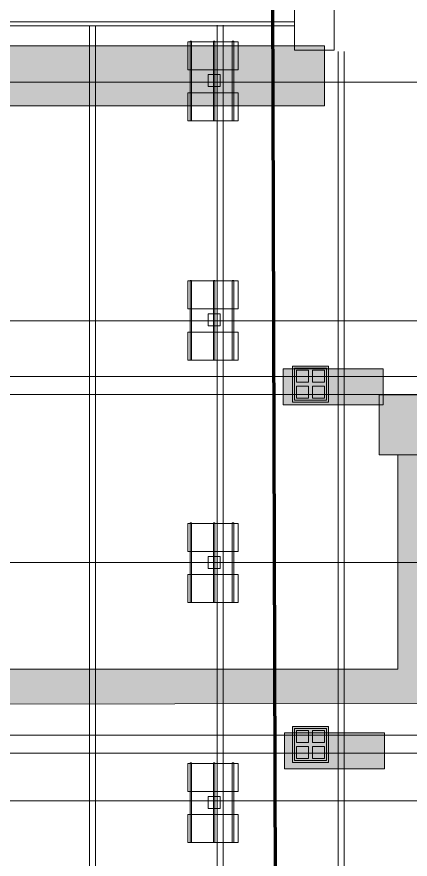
# Model space of a CAD drawing. Header units: inches. Extents: x -10671 to 1761, y -674 to 7170.
# Drawn here: x -7871 to -7479, y 3144 to 3985 of the extents above; entities that cross this region are included whole.
import ezdxf

# ---------------------------------------------------------------- set-up
doc = ezdxf.new("R2010")
doc.units = ezdxf.units.IN
doc.header["$LTSCALE"] = 19.2
doc.header["$MEASUREMENT"] = 0
for name, color, linetype, lineweight, true_color in [('DWG-bldg-utility box', 3, 'Continuous', 18, 0x00ff00), ('Venue-Airwall Closed', 7, 'Continuous', 5, 0x000000), ('Venue-Ceiling-HVAC', 7, 'Continuous', 5, 0xbbbbbb), ('Venue-NO HANG ZONE', 7, 'Continuous', 15, 0xdd0000), ('Venue-Rigging Steel-High', 7, 'Continuous', 5, 0x800000), ('Venue-Rigging Steel-Low', 7, 'Continuous', 5, 0x0000dd)]:
    doc.layers.add(name, color=color, linetype=linetype, lineweight=lineweight, true_color=true_color)
for name, color, linetype, lineweight in [('Venue-Ceiling-Lights', 7, 'Continuous', 5), ('Venue-Ceiling-Lights Circuits', 7, 'Continuous', 5), ('Venue-Floor Pockets', 7, 'Continuous', 5), ('Venue-Walls and Doors', 7, 'Continuous', 5)]:
    doc.layers.add(name, color=color, linetype=linetype, lineweight=lineweight)

# ---------------------------------------------------------------- blocks, each defined once
blk = doc.blocks.new('FLOORBOX')
at = {"layer": 'Venue-Floor Pockets', "linetype": 'Continuous', "lineweight": 0, "true_color": 0xaaaaaa}
blk.add_hatch(color=253, dxfattribs=at).paths.add_polyline_path([(-18, 18), (18, 18), (18, -18), (-18, -18)])
at = {"layer": 'Venue-Floor Pockets', "linetype": 'Continuous', "lineweight": 0, "true_color": 0xbbbbbb}
blk.add_hatch(color=9, dxfattribs=at).paths.add_polyline_path([(-16, 16), (16, 16), (16, -16), (-16, -16)])
at = {"layer": 'Venue-Floor Pockets', "linetype": 'Continuous', "lineweight": 0, "true_color": 0xdddddd}
for points in [[(-14, 14), (-2, 14), (-2, 2), (-14, 2)], [(2, 14), (14, 14), (14, 2), (2, 2)], [(-14, -2), (-2, -2), (-2, -14), (-14, -14)], [(2, -2), (14, -2), (14, -14), (2, -14)]]:
    blk.add_hatch(color=254, dxfattribs=at).paths.add_polyline_path(points)
at = {"layer": 'Venue-Floor Pockets', "color": 7, "linetype": 'Continuous', "lineweight": 5, "flags": 128}
for points in [[(-18, 18), (18, 18), (18, -18), (-18, -18)], [(-16, 16), (16, 16), (16, -16), (-16, -16)], [(-14, 14), (-2, 14), (-2, 2), (-14, 2)], [(2, 14), (14, 14), (14, 2), (2, 2)], [(-14, -2), (-2, -2), (-2, -14), (-14, -14)], [(2, -2), (14, -2), (14, -14), (2, -14)]]:
    blk.add_lwpolyline(points, close=True, dxfattribs=at)
blk = doc.blocks.new('Group-5-1')
at = {"layer": 'Venue-Ceiling-HVAC'}
for points in [[(-7509.78, 3547.59, 360.05), (-7509.78, 3547.59, 390.05), (-7509.78, 3607.59, 390.05), (-7509.78, 3607.59, 360.05)], [(-7509.78, 3607.59, 360.05), (-7509.78, 3607.59, 390.05), (-7449.78, 3607.59, 390.05), (-7449.78, 3607.59, 360.05)], [(-7509.78, 3547.59, 360.05), (-7509.78, 3607.59, 360.05), (-7449.78, 3607.59, 360.05), (-7449.78, 3547.59, 360.05)], [(-7509.78, 3547.59, 390.05), (-7509.78, 3607.59, 390.05), (-7449.78, 3607.59, 390.05), (-7449.78, 3547.59, 390.05)], [(-7449.78, 3607.59, 360.05), (-7449.78, 3607.59, 390.05), (-7449.78, 3547.59, 390.05), (-7449.78, 3547.59, 360.05)], [(-7449.78, 3547.59, 360.05), (-7449.78, 3547.59, 390.05), (-7509.78, 3547.59, 390.05), (-7509.78, 3547.59, 360.05)]]:
    blk.add_3dface(points, dxfattribs=at)
blk = doc.blocks.new('Group-10-1')
at = {"layer": 'Venue-Ceiling-HVAC'}
blk.add_blockref('Group-5-1', (0, 0), dxfattribs=at)
blk = doc.blocks.new('Group-641-1')
at = {"layer": 'Venue-Ceiling-Lights', "color": 7, "linetype": 'Continuous', "lineweight": 5}
for points in [[(-7700.57, 3881.17, 355.98), (-7700.57, 3881.17, 359.98), (-7700.57, 3909.17, 359.98), (-7700.57, 3909.17, 355.98)], [(-7700.57, 3909.17, 355.98), (-7700.57, 3909.17, 359.98), (-7650.57, 3909.17, 359.98), (-7650.57, 3909.17, 355.98)], [(-7650.57, 3909.17, 359.98), (-7700.57, 3909.17, 359.98), (-7700.57, 3881.17, 359.98), (-7650.57, 3881.17, 359.98)], [(-7650.57, 3881.17, 355.98), (-7700.57, 3881.17, 355.98), (-7700.57, 3909.17, 355.98), (-7650.57, 3909.17, 355.98)], [(-7650.57, 3909.17, 355.98), (-7650.57, 3909.17, 359.98), (-7650.57, 3881.17, 359.98), (-7650.57, 3881.17, 355.98)], [(-7650.57, 3881.17, 355.98), (-7650.57, 3881.17, 359.98), (-7700.57, 3881.17, 359.98), (-7700.57, 3881.17, 355.98)]]:
    blk.add_3dface(points, dxfattribs=at)
blk = doc.blocks.new('Group-642-1')
at = {"layer": 'Venue-Ceiling-Lights', "color": 7, "linetype": 'Continuous', "lineweight": 5}
for points in [[(-7656.42, 3881.17, 360.05), (-7656.42, 3881.17, 361.05), (-7656.42, 3960.76, 361.05), (-7656.42, 3960.76, 360.05)], [(-7656.42, 3960.76, 360.05), (-7656.42, 3960.76, 361.05), (-7654.92, 3960.76, 361.05), (-7654.92, 3960.76, 360.05)], [(-7654.92, 3960.76, 361.05), (-7656.42, 3960.76, 361.05), (-7656.42, 3881.17, 361.05), (-7654.92, 3881.17, 361.05)], [(-7654.92, 3881.17, 360.05), (-7656.42, 3881.17, 360.05), (-7656.42, 3960.76, 360.05), (-7654.92, 3960.76, 360.05)], [(-7654.92, 3960.76, 360.05), (-7654.92, 3960.76, 361.05), (-7654.92, 3881.17, 361.05), (-7654.92, 3881.17, 360.05)], [(-7654.92, 3881.17, 360.05), (-7654.92, 3881.17, 361.05), (-7656.42, 3881.17, 361.05), (-7656.42, 3881.17, 360.05)]]:
    blk.add_3dface(points, dxfattribs=at)
blk = doc.blocks.new('Group-643-1')
at = {"layer": 'Venue-Ceiling-Lights', "color": 7, "linetype": 'Continuous', "lineweight": 5}
for points in [[(-7675.24, 3881.17, 360.05), (-7675.24, 3881.17, 361.05), (-7675.24, 3960.76, 361.05), (-7675.24, 3960.76, 360.05)], [(-7675.24, 3960.76, 360.05), (-7675.24, 3960.76, 361.05), (-7673.74, 3960.76, 361.05), (-7673.74, 3960.76, 360.05)], [(-7673.74, 3960.76, 361.05), (-7675.24, 3960.76, 361.05), (-7675.24, 3881.17, 361.05), (-7673.74, 3881.17, 361.05)], [(-7673.74, 3881.17, 360.05), (-7675.24, 3881.17, 360.05), (-7675.24, 3960.76, 360.05), (-7673.74, 3960.76, 360.05)], [(-7673.74, 3960.76, 360.05), (-7673.74, 3960.76, 361.05), (-7673.74, 3881.17, 361.05), (-7673.74, 3881.17, 360.05)], [(-7673.74, 3881.17, 360.05), (-7673.74, 3881.17, 361.05), (-7675.24, 3881.17, 361.05), (-7675.24, 3881.17, 360.05)]]:
    blk.add_3dface(points, dxfattribs=at)
blk = doc.blocks.new('Group-644-1')
at = {"layer": 'Venue-Ceiling-Lights', "color": 7, "linetype": 'Continuous', "lineweight": 5}
for points in [[(-7698.52, 3881.17, 360.05), (-7698.52, 3881.17, 361.05), (-7698.52, 3960.76, 361.05), (-7698.52, 3960.76, 360.05)], [(-7698.52, 3960.76, 360.05), (-7698.52, 3960.76, 361.05), (-7697.02, 3960.76, 361.05), (-7697.02, 3960.76, 360.05)], [(-7697.02, 3960.76, 361.05), (-7698.52, 3960.76, 361.05), (-7698.52, 3881.17, 361.05), (-7697.02, 3881.17, 361.05)], [(-7697.02, 3881.17, 360.05), (-7698.52, 3881.17, 360.05), (-7698.52, 3960.76, 360.05), (-7697.02, 3960.76, 360.05)], [(-7697.02, 3960.76, 360.05), (-7697.02, 3960.76, 361.05), (-7697.02, 3881.17, 361.05), (-7697.02, 3881.17, 360.05)], [(-7697.02, 3881.17, 360.05), (-7697.02, 3881.17, 361.05), (-7698.52, 3881.17, 361.05), (-7698.52, 3881.17, 360.05)]]:
    blk.add_3dface(points, dxfattribs=at)
blk = doc.blocks.new('Group-645-1')
at = {"layer": 'Venue-Ceiling-Lights', "color": 7, "linetype": 'Continuous', "lineweight": 5}
for points in [[(-7700.57, 3932.32, 355.98), (-7700.57, 3932.32, 359.98), (-7700.57, 3960.32, 359.98), (-7700.57, 3960.32, 355.98)], [(-7700.57, 3960.32, 355.98), (-7700.57, 3960.32, 359.98), (-7650.57, 3960.32, 359.98), (-7650.57, 3960.32, 355.98)], [(-7650.57, 3960.32, 359.98), (-7700.57, 3960.32, 359.98), (-7700.57, 3932.32, 359.98), (-7650.57, 3932.32, 359.98)], [(-7650.57, 3932.32, 355.98), (-7700.57, 3932.32, 355.98), (-7700.57, 3960.32, 355.98), (-7650.57, 3960.32, 355.98)], [(-7650.57, 3960.32, 355.98), (-7650.57, 3960.32, 359.98), (-7650.57, 3932.32, 359.98), (-7650.57, 3932.32, 355.98)], [(-7650.57, 3932.32, 355.98), (-7650.57, 3932.32, 359.98), (-7700.57, 3932.32, 359.98), (-7700.57, 3932.32, 355.98)]]:
    blk.add_3dface(points, dxfattribs=at)
blk = doc.blocks.new('Group-646-1')
at = {"layer": 'Venue-Ceiling-Lights', "color": 7, "linetype": 'Continuous', "lineweight": 5}
for points in [[(-7680.53, 3927.4, 350), (-7680.53, 3927.4, 356), (-7668.53, 3927.4, 356), (-7668.53, 3927.4, 350)], [(-7680.53, 3915.4, 350), (-7680.53, 3915.4, 356), (-7680.53, 3927.4, 356), (-7680.53, 3927.4, 350)], [(-7668.53, 3927.4, 356), (-7680.53, 3927.4, 356), (-7680.53, 3915.4, 356), (-7668.53, 3915.4, 356)], [(-7668.53, 3915.4, 350), (-7680.53, 3915.4, 350), (-7680.53, 3927.4, 350), (-7668.53, 3927.4, 350)], [(-7668.53, 3927.4, 350), (-7668.53, 3927.4, 356), (-7668.53, 3915.4, 356), (-7668.53, 3915.4, 350)], [(-7668.53, 3915.4, 350), (-7668.53, 3915.4, 356), (-7680.53, 3915.4, 356), (-7680.53, 3915.4, 350)]]:
    blk.add_3dface(points, dxfattribs=at)
blk = doc.blocks.new('Group-647-1')
at = {"layer": 'Venue-Ceiling-Lights', "color": 7}
for name in ['Group-645-1', 'Group-644-1', 'Group-643-1', 'Group-642-1', 'Group-641-1']:
    blk.add_blockref(name, (0, 0), dxfattribs=at)
at = {"layer": 'Venue-Ceiling-Lights', "color": 1, "true_color": 0xff0000}
blk.add_blockref('Group-646-1', (0, 0), dxfattribs=at)
blk = doc.blocks.new('Group-648-1')
at = {"layer": 'Venue-Ceiling-Lights', "color": 7, "linetype": 'Continuous', "lineweight": 5}
for points in [[(-7700.57, 3642.18, 355.98), (-7700.57, 3642.18, 359.98), (-7700.57, 3670.18, 359.98), (-7700.57, 3670.18, 355.98)], [(-7700.57, 3670.18, 355.98), (-7700.57, 3670.18, 359.98), (-7650.57, 3670.18, 359.98), (-7650.57, 3670.18, 355.98)], [(-7650.57, 3670.18, 359.98), (-7700.57, 3670.18, 359.98), (-7700.57, 3642.18, 359.98), (-7650.57, 3642.18, 359.98)], [(-7650.57, 3642.18, 355.98), (-7700.57, 3642.18, 355.98), (-7700.57, 3670.18, 355.98), (-7650.57, 3670.18, 355.98)], [(-7650.57, 3670.18, 355.98), (-7650.57, 3670.18, 359.98), (-7650.57, 3642.18, 359.98), (-7650.57, 3642.18, 355.98)], [(-7650.57, 3642.18, 355.98), (-7650.57, 3642.18, 359.98), (-7700.57, 3642.18, 359.98), (-7700.57, 3642.18, 355.98)]]:
    blk.add_3dface(points, dxfattribs=at)
blk = doc.blocks.new('Group-649-1')
at = {"layer": 'Venue-Ceiling-Lights', "color": 7, "linetype": 'Continuous', "lineweight": 5}
for points in [[(-7656.42, 3642.18, 360.05), (-7656.42, 3642.18, 361.05), (-7656.42, 3721.77, 361.05), (-7656.42, 3721.77, 360.05)], [(-7656.42, 3721.77, 360.05), (-7656.42, 3721.77, 361.05), (-7654.92, 3721.77, 361.05), (-7654.92, 3721.77, 360.05)], [(-7654.92, 3721.77, 361.05), (-7656.42, 3721.77, 361.05), (-7656.42, 3642.18, 361.05), (-7654.92, 3642.18, 361.05)], [(-7654.92, 3642.18, 360.05), (-7656.42, 3642.18, 360.05), (-7656.42, 3721.77, 360.05), (-7654.92, 3721.77, 360.05)], [(-7654.92, 3721.77, 360.05), (-7654.92, 3721.77, 361.05), (-7654.92, 3642.18, 361.05), (-7654.92, 3642.18, 360.05)], [(-7654.92, 3642.18, 360.05), (-7654.92, 3642.18, 361.05), (-7656.42, 3642.18, 361.05), (-7656.42, 3642.18, 360.05)]]:
    blk.add_3dface(points, dxfattribs=at)
blk = doc.blocks.new('Group-650-1')
at = {"layer": 'Venue-Ceiling-Lights', "color": 7, "linetype": 'Continuous', "lineweight": 5}
for points in [[(-7675.24, 3642.18, 360.05), (-7675.24, 3642.18, 361.05), (-7675.24, 3721.77, 361.05), (-7675.24, 3721.77, 360.05)], [(-7675.24, 3721.77, 360.05), (-7675.24, 3721.77, 361.05), (-7673.74, 3721.77, 361.05), (-7673.74, 3721.77, 360.05)], [(-7673.74, 3721.77, 361.05), (-7675.24, 3721.77, 361.05), (-7675.24, 3642.18, 361.05), (-7673.74, 3642.18, 361.05)], [(-7673.74, 3642.18, 360.05), (-7675.24, 3642.18, 360.05), (-7675.24, 3721.77, 360.05), (-7673.74, 3721.77, 360.05)], [(-7673.74, 3721.77, 360.05), (-7673.74, 3721.77, 361.05), (-7673.74, 3642.18, 361.05), (-7673.74, 3642.18, 360.05)], [(-7673.74, 3642.18, 360.05), (-7673.74, 3642.18, 361.05), (-7675.24, 3642.18, 361.05), (-7675.24, 3642.18, 360.05)]]:
    blk.add_3dface(points, dxfattribs=at)
blk = doc.blocks.new('Group-651-1')
at = {"layer": 'Venue-Ceiling-Lights', "color": 7, "linetype": 'Continuous', "lineweight": 5}
for points in [[(-7698.52, 3642.18, 360.05), (-7698.52, 3642.18, 361.05), (-7698.52, 3721.77, 361.05), (-7698.52, 3721.77, 360.05)], [(-7698.52, 3721.77, 360.05), (-7698.52, 3721.77, 361.05), (-7697.02, 3721.77, 361.05), (-7697.02, 3721.77, 360.05)], [(-7697.02, 3721.77, 361.05), (-7698.52, 3721.77, 361.05), (-7698.52, 3642.18, 361.05), (-7697.02, 3642.18, 361.05)], [(-7697.02, 3642.18, 360.05), (-7698.52, 3642.18, 360.05), (-7698.52, 3721.77, 360.05), (-7697.02, 3721.77, 360.05)], [(-7697.02, 3721.77, 360.05), (-7697.02, 3721.77, 361.05), (-7697.02, 3642.18, 361.05), (-7697.02, 3642.18, 360.05)], [(-7697.02, 3642.18, 360.05), (-7697.02, 3642.18, 361.05), (-7698.52, 3642.18, 361.05), (-7698.52, 3642.18, 360.05)]]:
    blk.add_3dface(points, dxfattribs=at)
blk = doc.blocks.new('Group-652-1')
at = {"layer": 'Venue-Ceiling-Lights', "color": 7, "linetype": 'Continuous', "lineweight": 5}
for points in [[(-7700.57, 3693.33, 355.98), (-7700.57, 3693.33, 359.98), (-7700.57, 3721.33, 359.98), (-7700.57, 3721.33, 355.98)], [(-7700.57, 3721.33, 355.98), (-7700.57, 3721.33, 359.98), (-7650.57, 3721.33, 359.98), (-7650.57, 3721.33, 355.98)], [(-7650.57, 3721.33, 359.98), (-7700.57, 3721.33, 359.98), (-7700.57, 3693.33, 359.98), (-7650.57, 3693.33, 359.98)], [(-7650.57, 3693.33, 355.98), (-7700.57, 3693.33, 355.98), (-7700.57, 3721.33, 355.98), (-7650.57, 3721.33, 355.98)], [(-7650.57, 3721.33, 355.98), (-7650.57, 3721.33, 359.98), (-7650.57, 3693.33, 359.98), (-7650.57, 3693.33, 355.98)], [(-7650.57, 3693.33, 355.98), (-7650.57, 3693.33, 359.98), (-7700.57, 3693.33, 359.98), (-7700.57, 3693.33, 355.98)]]:
    blk.add_3dface(points, dxfattribs=at)
blk = doc.blocks.new('Group-653-1')
at = {"layer": 'Venue-Ceiling-Lights', "color": 7, "linetype": 'Continuous', "lineweight": 5}
for points in [[(-7680.53, 3688.41, 350), (-7680.53, 3688.41, 356), (-7668.53, 3688.41, 356), (-7668.53, 3688.41, 350)], [(-7680.53, 3676.41, 350), (-7680.53, 3676.41, 356), (-7680.53, 3688.41, 356), (-7680.53, 3688.41, 350)], [(-7668.53, 3688.41, 356), (-7680.53, 3688.41, 356), (-7680.53, 3676.41, 356), (-7668.53, 3676.41, 356)], [(-7668.53, 3676.41, 350), (-7680.53, 3676.41, 350), (-7680.53, 3688.41, 350), (-7668.53, 3688.41, 350)], [(-7668.53, 3688.41, 350), (-7668.53, 3688.41, 356), (-7668.53, 3676.41, 356), (-7668.53, 3676.41, 350)], [(-7668.53, 3676.41, 350), (-7668.53, 3676.41, 356), (-7680.53, 3676.41, 356), (-7680.53, 3676.41, 350)]]:
    blk.add_3dface(points, dxfattribs=at)
blk = doc.blocks.new('Group-654-1')
at = {"layer": 'Venue-Ceiling-Lights', "color": 7}
for name in ['Group-652-1', 'Group-651-1', 'Group-650-1', 'Group-649-1', 'Group-648-1']:
    blk.add_blockref(name, (0, 0), dxfattribs=at)
at = {"layer": 'Venue-Ceiling-Lights', "color": 1, "true_color": 0xff0000}
blk.add_blockref('Group-653-1', (0, 0), dxfattribs=at)
blk = doc.blocks.new('Group-655-1')
at = {"layer": 'Venue-Ceiling-Lights', "color": 7, "linetype": 'Continuous', "lineweight": 5}
for points in [[(-7700.57, 3399.93, 355.98), (-7700.57, 3399.93, 359.98), (-7700.57, 3427.93, 359.98), (-7700.57, 3427.93, 355.98)], [(-7700.57, 3427.93, 355.98), (-7700.57, 3427.93, 359.98), (-7650.57, 3427.93, 359.98), (-7650.57, 3427.93, 355.98)], [(-7650.57, 3427.93, 359.98), (-7700.57, 3427.93, 359.98), (-7700.57, 3399.93, 359.98), (-7650.57, 3399.93, 359.98)], [(-7650.57, 3399.93, 355.98), (-7700.57, 3399.93, 355.98), (-7700.57, 3427.93, 355.98), (-7650.57, 3427.93, 355.98)], [(-7650.57, 3427.93, 355.98), (-7650.57, 3427.93, 359.98), (-7650.57, 3399.93, 359.98), (-7650.57, 3399.93, 355.98)], [(-7650.57, 3399.93, 355.98), (-7650.57, 3399.93, 359.98), (-7700.57, 3399.93, 359.98), (-7700.57, 3399.93, 355.98)]]:
    blk.add_3dface(points, dxfattribs=at)
blk = doc.blocks.new('Group-656-1')
at = {"layer": 'Venue-Ceiling-Lights', "color": 7, "linetype": 'Continuous', "lineweight": 5}
for points in [[(-7656.42, 3399.93, 360.05), (-7656.42, 3399.93, 361.05), (-7656.42, 3479.51, 361.05), (-7656.42, 3479.51, 360.05)], [(-7656.42, 3479.51, 360.05), (-7656.42, 3479.51, 361.05), (-7654.92, 3479.51, 361.05), (-7654.92, 3479.51, 360.05)], [(-7654.92, 3479.51, 361.05), (-7656.42, 3479.51, 361.05), (-7656.42, 3399.93, 361.05), (-7654.92, 3399.93, 361.05)], [(-7654.92, 3399.93, 360.05), (-7656.42, 3399.93, 360.05), (-7656.42, 3479.51, 360.05), (-7654.92, 3479.51, 360.05)], [(-7654.92, 3479.51, 360.05), (-7654.92, 3479.51, 361.05), (-7654.92, 3399.93, 361.05), (-7654.92, 3399.93, 360.05)], [(-7654.92, 3399.93, 360.05), (-7654.92, 3399.93, 361.05), (-7656.42, 3399.93, 361.05), (-7656.42, 3399.93, 360.05)]]:
    blk.add_3dface(points, dxfattribs=at)
blk = doc.blocks.new('Group-657-1')
at = {"layer": 'Venue-Ceiling-Lights', "color": 7, "linetype": 'Continuous', "lineweight": 5}
for points in [[(-7675.24, 3399.93, 360.05), (-7675.24, 3399.93, 361.05), (-7675.24, 3479.51, 361.05), (-7675.24, 3479.51, 360.05)], [(-7675.24, 3479.51, 360.05), (-7675.24, 3479.51, 361.05), (-7673.74, 3479.51, 361.05), (-7673.74, 3479.51, 360.05)], [(-7673.74, 3479.51, 361.05), (-7675.24, 3479.51, 361.05), (-7675.24, 3399.93, 361.05), (-7673.74, 3399.93, 361.05)], [(-7673.74, 3399.93, 360.05), (-7675.24, 3399.93, 360.05), (-7675.24, 3479.51, 360.05), (-7673.74, 3479.51, 360.05)], [(-7673.74, 3479.51, 360.05), (-7673.74, 3479.51, 361.05), (-7673.74, 3399.93, 361.05), (-7673.74, 3399.93, 360.05)], [(-7673.74, 3399.93, 360.05), (-7673.74, 3399.93, 361.05), (-7675.24, 3399.93, 361.05), (-7675.24, 3399.93, 360.05)]]:
    blk.add_3dface(points, dxfattribs=at)
blk = doc.blocks.new('Group-658-1')
at = {"layer": 'Venue-Ceiling-Lights', "color": 7, "linetype": 'Continuous', "lineweight": 5}
for points in [[(-7698.52, 3399.93, 360.05), (-7698.52, 3399.93, 361.05), (-7698.52, 3479.51, 361.05), (-7698.52, 3479.51, 360.05)], [(-7698.52, 3479.51, 360.05), (-7698.52, 3479.51, 361.05), (-7697.02, 3479.51, 361.05), (-7697.02, 3479.51, 360.05)], [(-7697.02, 3479.51, 361.05), (-7698.52, 3479.51, 361.05), (-7698.52, 3399.93, 361.05), (-7697.02, 3399.93, 361.05)], [(-7697.02, 3399.93, 360.05), (-7698.52, 3399.93, 360.05), (-7698.52, 3479.51, 360.05), (-7697.02, 3479.51, 360.05)], [(-7697.02, 3479.51, 360.05), (-7697.02, 3479.51, 361.05), (-7697.02, 3399.93, 361.05), (-7697.02, 3399.93, 360.05)], [(-7697.02, 3399.93, 360.05), (-7697.02, 3399.93, 361.05), (-7698.52, 3399.93, 361.05), (-7698.52, 3399.93, 360.05)]]:
    blk.add_3dface(points, dxfattribs=at)
blk = doc.blocks.new('Group-659-1')
at = {"layer": 'Venue-Ceiling-Lights', "color": 7, "linetype": 'Continuous', "lineweight": 5}
for points in [[(-7700.57, 3451.08, 355.98), (-7700.57, 3451.08, 359.98), (-7700.57, 3479.08, 359.98), (-7700.57, 3479.08, 355.98)], [(-7700.57, 3479.08, 355.98), (-7700.57, 3479.08, 359.98), (-7650.57, 3479.08, 359.98), (-7650.57, 3479.08, 355.98)], [(-7650.57, 3479.08, 359.98), (-7700.57, 3479.08, 359.98), (-7700.57, 3451.08, 359.98), (-7650.57, 3451.08, 359.98)], [(-7650.57, 3451.08, 355.98), (-7700.57, 3451.08, 355.98), (-7700.57, 3479.08, 355.98), (-7650.57, 3479.08, 355.98)], [(-7650.57, 3479.08, 355.98), (-7650.57, 3479.08, 359.98), (-7650.57, 3451.08, 359.98), (-7650.57, 3451.08, 355.98)], [(-7650.57, 3451.08, 355.98), (-7650.57, 3451.08, 359.98), (-7700.57, 3451.08, 359.98), (-7700.57, 3451.08, 355.98)]]:
    blk.add_3dface(points, dxfattribs=at)
blk = doc.blocks.new('Group-660-1')
at = {"layer": 'Venue-Ceiling-Lights', "color": 7, "linetype": 'Continuous', "lineweight": 5}
for points in [[(-7680.53, 3446.16, 350), (-7680.53, 3446.16, 356), (-7668.53, 3446.16, 356), (-7668.53, 3446.16, 350)], [(-7680.53, 3434.16, 350), (-7680.53, 3434.16, 356), (-7680.53, 3446.16, 356), (-7680.53, 3446.16, 350)], [(-7668.53, 3446.16, 356), (-7680.53, 3446.16, 356), (-7680.53, 3434.16, 356), (-7668.53, 3434.16, 356)], [(-7668.53, 3434.16, 350), (-7680.53, 3434.16, 350), (-7680.53, 3446.16, 350), (-7668.53, 3446.16, 350)], [(-7668.53, 3446.16, 350), (-7668.53, 3446.16, 356), (-7668.53, 3434.16, 356), (-7668.53, 3434.16, 350)], [(-7668.53, 3434.16, 350), (-7668.53, 3434.16, 356), (-7680.53, 3434.16, 356), (-7680.53, 3434.16, 350)]]:
    blk.add_3dface(points, dxfattribs=at)
blk = doc.blocks.new('Group-661-1')
at = {"layer": 'Venue-Ceiling-Lights', "color": 7}
for name in ['Group-659-1', 'Group-658-1', 'Group-657-1', 'Group-656-1', 'Group-655-1']:
    blk.add_blockref(name, (0, 0), dxfattribs=at)
at = {"layer": 'Venue-Ceiling-Lights', "color": 1, "true_color": 0xff0000}
blk.add_blockref('Group-660-1', (0, 0), dxfattribs=at)
blk = doc.blocks.new('Group-662-1')
at = {"layer": 'Venue-Ceiling-Lights', "color": 7, "linetype": 'Continuous', "lineweight": 5}
for points in [[(-7700.57, 3160.18, 355.98), (-7700.57, 3160.18, 359.98), (-7700.57, 3188.18, 359.98), (-7700.57, 3188.18, 355.98)], [(-7700.57, 3188.18, 355.98), (-7700.57, 3188.18, 359.98), (-7650.57, 3188.18, 359.98), (-7650.57, 3188.18, 355.98)], [(-7650.57, 3188.18, 359.98), (-7700.57, 3188.18, 359.98), (-7700.57, 3160.18, 359.98), (-7650.57, 3160.18, 359.98)], [(-7650.57, 3160.18, 355.98), (-7700.57, 3160.18, 355.98), (-7700.57, 3188.18, 355.98), (-7650.57, 3188.18, 355.98)], [(-7650.57, 3188.18, 355.98), (-7650.57, 3188.18, 359.98), (-7650.57, 3160.18, 359.98), (-7650.57, 3160.18, 355.98)], [(-7650.57, 3160.18, 355.98), (-7650.57, 3160.18, 359.98), (-7700.57, 3160.18, 359.98), (-7700.57, 3160.18, 355.98)]]:
    blk.add_3dface(points, dxfattribs=at)
blk = doc.blocks.new('Group-663-1')
at = {"layer": 'Venue-Ceiling-Lights', "color": 7, "linetype": 'Continuous', "lineweight": 5}
for points in [[(-7656.42, 3160.18, 360.05), (-7656.42, 3160.18, 361.05), (-7656.42, 3239.77, 361.05), (-7656.42, 3239.77, 360.05)], [(-7656.42, 3239.77, 360.05), (-7656.42, 3239.77, 361.05), (-7654.92, 3239.77, 361.05), (-7654.92, 3239.77, 360.05)], [(-7654.92, 3239.77, 361.05), (-7656.42, 3239.77, 361.05), (-7656.42, 3160.18, 361.05), (-7654.92, 3160.18, 361.05)], [(-7654.92, 3160.18, 360.05), (-7656.42, 3160.18, 360.05), (-7656.42, 3239.77, 360.05), (-7654.92, 3239.77, 360.05)], [(-7654.92, 3239.77, 360.05), (-7654.92, 3239.77, 361.05), (-7654.92, 3160.18, 361.05), (-7654.92, 3160.18, 360.05)], [(-7654.92, 3160.18, 360.05), (-7654.92, 3160.18, 361.05), (-7656.42, 3160.18, 361.05), (-7656.42, 3160.18, 360.05)]]:
    blk.add_3dface(points, dxfattribs=at)
blk = doc.blocks.new('Group-664-1')
at = {"layer": 'Venue-Ceiling-Lights', "color": 7, "linetype": 'Continuous', "lineweight": 5}
for points in [[(-7675.24, 3160.18, 360.05), (-7675.24, 3160.18, 361.05), (-7675.24, 3239.77, 361.05), (-7675.24, 3239.77, 360.05)], [(-7675.24, 3239.77, 360.05), (-7675.24, 3239.77, 361.05), (-7673.74, 3239.77, 361.05), (-7673.74, 3239.77, 360.05)], [(-7673.74, 3239.77, 361.05), (-7675.24, 3239.77, 361.05), (-7675.24, 3160.18, 361.05), (-7673.74, 3160.18, 361.05)], [(-7673.74, 3160.18, 360.05), (-7675.24, 3160.18, 360.05), (-7675.24, 3239.77, 360.05), (-7673.74, 3239.77, 360.05)], [(-7673.74, 3239.77, 360.05), (-7673.74, 3239.77, 361.05), (-7673.74, 3160.18, 361.05), (-7673.74, 3160.18, 360.05)], [(-7673.74, 3160.18, 360.05), (-7673.74, 3160.18, 361.05), (-7675.24, 3160.18, 361.05), (-7675.24, 3160.18, 360.05)]]:
    blk.add_3dface(points, dxfattribs=at)
blk = doc.blocks.new('Group-665-1')
at = {"layer": 'Venue-Ceiling-Lights', "color": 7, "linetype": 'Continuous', "lineweight": 5}
for points in [[(-7698.52, 3160.18, 360.05), (-7698.52, 3160.18, 361.05), (-7698.52, 3239.77, 361.05), (-7698.52, 3239.77, 360.05)], [(-7698.52, 3239.77, 360.05), (-7698.52, 3239.77, 361.05), (-7697.02, 3239.77, 361.05), (-7697.02, 3239.77, 360.05)], [(-7697.02, 3239.77, 361.05), (-7698.52, 3239.77, 361.05), (-7698.52, 3160.18, 361.05), (-7697.02, 3160.18, 361.05)], [(-7697.02, 3160.18, 360.05), (-7698.52, 3160.18, 360.05), (-7698.52, 3239.77, 360.05), (-7697.02, 3239.77, 360.05)], [(-7697.02, 3239.77, 360.05), (-7697.02, 3239.77, 361.05), (-7697.02, 3160.18, 361.05), (-7697.02, 3160.18, 360.05)], [(-7697.02, 3160.18, 360.05), (-7697.02, 3160.18, 361.05), (-7698.52, 3160.18, 361.05), (-7698.52, 3160.18, 360.05)]]:
    blk.add_3dface(points, dxfattribs=at)
blk = doc.blocks.new('Group-666-1')
at = {"layer": 'Venue-Ceiling-Lights', "color": 7, "linetype": 'Continuous', "lineweight": 5}
for points in [[(-7700.57, 3211.33, 355.98), (-7700.57, 3211.33, 359.98), (-7700.57, 3239.33, 359.98), (-7700.57, 3239.33, 355.98)], [(-7700.57, 3239.33, 355.98), (-7700.57, 3239.33, 359.98), (-7650.57, 3239.33, 359.98), (-7650.57, 3239.33, 355.98)], [(-7650.57, 3239.33, 359.98), (-7700.57, 3239.33, 359.98), (-7700.57, 3211.33, 359.98), (-7650.57, 3211.33, 359.98)], [(-7650.57, 3211.33, 355.98), (-7700.57, 3211.33, 355.98), (-7700.57, 3239.33, 355.98), (-7650.57, 3239.33, 355.98)], [(-7650.57, 3239.33, 355.98), (-7650.57, 3239.33, 359.98), (-7650.57, 3211.33, 359.98), (-7650.57, 3211.33, 355.98)], [(-7650.57, 3211.33, 355.98), (-7650.57, 3211.33, 359.98), (-7700.57, 3211.33, 359.98), (-7700.57, 3211.33, 355.98)]]:
    blk.add_3dface(points, dxfattribs=at)
blk = doc.blocks.new('Group-667-1')
at = {"layer": 'Venue-Ceiling-Lights', "color": 7, "linetype": 'Continuous', "lineweight": 5}
for points in [[(-7680.53, 3206.41, 350), (-7680.53, 3206.41, 356), (-7668.53, 3206.41, 356), (-7668.53, 3206.41, 350)], [(-7680.53, 3194.41, 350), (-7680.53, 3194.41, 356), (-7680.53, 3206.41, 356), (-7680.53, 3206.41, 350)], [(-7668.53, 3206.41, 356), (-7680.53, 3206.41, 356), (-7680.53, 3194.41, 356), (-7668.53, 3194.41, 356)], [(-7668.53, 3194.41, 350), (-7680.53, 3194.41, 350), (-7680.53, 3206.41, 350), (-7668.53, 3206.41, 350)], [(-7668.53, 3206.41, 350), (-7668.53, 3206.41, 356), (-7668.53, 3194.41, 356), (-7668.53, 3194.41, 350)], [(-7668.53, 3194.41, 350), (-7668.53, 3194.41, 356), (-7680.53, 3194.41, 356), (-7680.53, 3194.41, 350)]]:
    blk.add_3dface(points, dxfattribs=at)
blk = doc.blocks.new('Group-668-1')
at = {"layer": 'Venue-Ceiling-Lights', "color": 7}
for name in ['Group-665-1', 'Group-664-1', 'Group-663-1', 'Group-666-1', 'Group-662-1']:
    blk.add_blockref(name, (0, 0), dxfattribs=at)
at = {"layer": 'Venue-Ceiling-Lights', "color": 1, "true_color": 0xff0000}
blk.add_blockref('Group-667-1', (0, 0), dxfattribs=at)

msp = doc.modelspace()

# ---------------------------------------------------------------- hatches: boundary and pattern name
at = {"layer": 'Venue-Ceiling-HVAC', "linetype": 'Continuous', "lineweight": 0, "true_color": 0xbbbbbb}
msp.add_hatch(color=9, dxfattribs=at).paths.add_polyline_path([(-9130.05, 3298.51), (-9130.45, 3549.75), (-9148.2, 3549.75), (-9148.2, 3607.52), (-9087.49, 3607.52), (-9087.49, 3549.75), (-9106.04, 3549.75), (-9106.04, 3331.57), (-8597.21, 3331.57), (-8597.21, 3546.64), (-8614, 3546.64), (-8614, 3609.77), (-8553.96, 3609.77), (-8553.96, 3546.54), (-8573.27, 3546.54), (-8573.27, 3333.55), (-8043.26, 3333.55), (-8043.26, 3547.23), (-8062.45, 3547.23), (-8062.45, 3607.05), (-8002.49, 3607.02), (-8002.49, 3547.09), (-8020.51, 3547.09), (-8020.51, 3333.54), (-7490.93, 3333.54), (-7490.93, 3547.51), (-7509.78, 3547.51), (-7509.78, 3607.69), (-7449.78, 3607.69), (-7449.78, 3547.63), (-7467.8, 3547.63), (-7467.8, 3333.6), (-6956.37, 3333.59), (-6956.47, 3545.19), (-6975.25, 3545.2), (-6975.15, 3605.25), (-6915.19, 3605.25), (-6915.19, 3545.29), (-6933.49, 3545.29), (-6933.43, 3333.42), (-6452.07, 3334.3), (-6452.07, 3551.08), (-6470.84, 3551.08), (-6470.84, 3611.08), (-6410.84, 3611.08), (-6410.84, 3551.08), (-6429.09, 3551.08), (-6429.03, 3333.63), (-6297.67, 3333.91), (-6297.74, 3299.1)])
at = {"layer": 'Venue-NO HANG ZONE', "linetype": 'Continuous', "lineweight": 0}
for points in [[(-9358.09, 3896.21), (-9358.09, 3956.21), (-7564.09, 3956.21), (-7564.09, 3896.21)], [(-7605.49, 3597.51), (-7605.49, 3633.51), (-7505.49, 3633.51), (-7505.49, 3597.51)], [(-7604.17, 3233.9), (-7604.17, 3269.9), (-7504.17, 3269.9), (-7504.17, 3233.9)]]:
    msp.add_hatch(color=7, dxfattribs=at).paths.add_polyline_path(points)

# ---------------------------------------------------------------- linework, layer by layer
at = {"layer": 'Venue-Airwall Closed'}
for p, q in [((-9362.26, 3980.29), (-7594.26, 3980.29)), ((-9362.26, 3976.29), (-7594.26, 3976.29))]:
    msp.add_line(p, q, dxfattribs=at)
at = {"layer": 'Venue-Ceiling-HVAC', "flags": 128}
for points in [[(-8573.27, 3333.55), (-8043.26, 3333.55), (-8043.26, 3547.23), (-8062.45, 3547.23), (-8062.45, 3607.05), (-8002.49, 3607.02), (-8002.49, 3547.09), (-8020.51, 3547.09), (-8020.51, 3333.54), (-7490.93, 3333.54), (-7490.93, 3547.51), (-7509.78, 3547.51), (-7509.78, 3607.69), (-7449.78, 3607.69)], [(-6297.74, 3299.1), (-9130.05, 3298.51)]]:
    msp.add_lwpolyline(points, dxfattribs=at)
at = {"layer": 'Venue-Ceiling-Lights Circuits', "color": 7, "linetype": 'Continuous', "lineweight": 140}
msp.add_line((-7604.32, 22.25), (-7616.32, 4186.25), dxfattribs=at)
at = {"layer": 'Venue-Ceiling-Lights Circuits', "color": 7, "linetype": 'Continuous', "lineweight": 5}
for p, q in [((-9940.79, 3919.87), (-5992.09, 3919.87)), ((-9940.79, 3681.3), (-6227.6, 3681.3)), ((-9940.79, 3439.89), (-6227.6, 3439.89)), ((-9940.79, 3202.05), (-6227.6, 3202.05))]:
    msp.add_line(p, q, dxfattribs=at)
at = {"layer": 'Venue-NO HANG ZONE', "flags": 128}
for points in [[(-9358.09, 3896.21), (-9358.09, 3956.21), (-7564.09, 3956.21), (-7564.09, 3896.21)], [(-7605.49, 3597.51), (-7605.49, 3633.51), (-7505.49, 3633.51), (-7505.49, 3597.51)], [(-7604.17, 3233.9), (-7604.17, 3269.9), (-7504.17, 3269.9), (-7504.17, 3233.9)]]:
    msp.add_lwpolyline(points, close=True, dxfattribs=at)
at = {"layer": 'Venue-Rigging Steel-High'}
for p, q in [((-7799.03, 259.52), (-7799.03, 3975.62)), ((-7793.03, 259.52), (-7793.03, 3975.62)), ((-7671.49, 259.52), (-7671.49, 3976.67)), ((-7665.49, 259.52), (-7665.49, 3976.67)), ((-7550.6, 397.52), (-7550.6, 3950.41)), ((-7544.6, 397.52), (-7544.6, 3950.41))]:
    msp.add_line(p, q, dxfattribs=at)
at = {"layer": 'Venue-Rigging Steel-Low'}
for p, q in [((-6848.73, 3625.86), (-9347.48, 3625.86)), ((-6848.73, 3607.86), (-9347.48, 3607.86)), ((-6848.73, 3267.4), (-9347.48, 3267.4)), ((-6848.73, 3249.4), (-9347.48, 3249.4))]:
    msp.add_line(p, q, dxfattribs=at)
at = {"layer": 'Venue-Walls and Doors', "flags": 128}
msp.add_lwpolyline([(-7554.63, 3951.79), (-7554.63, 3995.79), (-7542.63, 3995.79), (-7542.63, 4003.41), (-7562.63, 4003.41), (-7562.63, 4025.91), (-7608.26, 4025.91), (-7608.26, 4019.91), (-7594.26, 4019.91), (-7594.26, 3951.79)], close=True, dxfattribs=at)

# ---------------------------------------------------------------- block references
at = {"layer": 'DWG-bldg-utility box', "rotation": 90}
for p in [(-7578.26, 3618.29), (-7578.26, 3258.29)]:
    msp.add_blockref('FLOORBOX', p, dxfattribs=at)
at = {"layer": 'Venue-Ceiling-HVAC'}
msp.add_blockref('Group-10-1', (0, 0), dxfattribs=at)
at = {"layer": 'Venue-Ceiling-Lights', "color": 7}
for name in ['Group-647-1', 'Group-654-1', 'Group-661-1', 'Group-668-1']:
    msp.add_blockref(name, (0, 0), dxfattribs=at)

doc.saveas('drawing.dxf')
